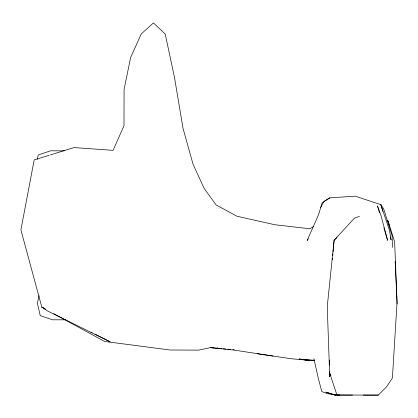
<?xml version="1.0" encoding="UTF-8"?>
<svg xmlns="http://www.w3.org/2000/svg" width="418" height="418" viewBox="0 0 418 418"><rect width="100%" height="100%" fill="white"/><g stroke="black" fill="none" stroke-linecap="round" stroke-linejoin="round"><path stroke-width="0.63" d="M386.864 220.599L388.097 221.012L394.639 241.944L397.048 302.298L392.408 378.024L386.431 386.995L378.285 395.099L335.226 395.036L327.21 393.573L321.813 391.541L318.474 379.063L313.908 358.754M332.414 259.656L332.524 258.366M332.749 255.779L332.916 253.841M333.089 251.902L333.371 248.673M333.48 247.378L334.097 240.272L354.401 218.191L359.454 216.357M37.244 159.352L38.237 154.984L50.557 150.82L64.278 150.82M39.099 295.672L37.395 303.165L40.238 315.647L52.558 319.812L65.438 319.812M392.418 247.43L392.157 235.992L383.64 208.817L380.845 204.658L355.232 196.162L329.865 197.839L322.085 202.965L318.641 214.533L307.173 240.496L308.322 238.955M320.585 207.652L323.924 201.34L329.865 197.839M336.918 237.617L334.097 240.272L327.252 306.593L329.718 376.858L329.661 371.675M313.51 226.577L309.707 228.766L274.741 224.722L236.938 216.231L216.09 204.919L204.146 188.382L193.048 164.217L183.058 128.467L174.431 77.158L165.214 34.051L153.448 22.901L141.216 33.983L130.615 57.579L124.068 89.546L123.994 125.734L113.085 150.344L74.028 147.58L50.369 154.911M49.125 155.297L34.182 159.927L20.9 229.879L41.821 307.146L47.412 310.914L110.148 341.814L95.09 334.175M307.737 360.18L291.377 358.764L257.138 353.691M339.782 395.047L336.96 395.047L329.619 372.929L330.957 375.839M333.925 394.493L325.883 392.131L334.693 395.041L335.785 395.041L335.226 395.036M309.811 360.185L304.936 360.18M314.728 360.196L308.536 360.191L298.98 359.01L314.791 360.462M334.693 395.041L352.489 395.073M363.289 395.067L378.285 395.099M213.718 347.807L210.489 347.64L198.754 350.122L169.954 350.002L104.573 341.433L53.797 313.693M216.947 347.98L218.238 348.048M222.01 348.69L210.489 347.64L234.508 350.153L273.064 356.047M223.29 348.811L225.851 349.04M227.768 349.218L230.328 349.453M232.889 349.683L234.169 349.803M303.416 359.72L304.654 359.851M44.716 308.615L41.821 307.146L45.813 309.33M91.04 332.117L92.195 332.707M379.492 212.788L377.464 205.902L381.017 215.672L387.606 240.34L383.917 227.82M382.825 211.477L380.845 204.658L389.367 230.046L391.107 239.995L390.208 236.896M389.529 226.582L388.097 221.012L388.317 222.298M395.177 262.076L397.1 304.006M395.203 261.438L395.506 264.004M329.536 360.002L329.593 365.191"/></g></svg>
